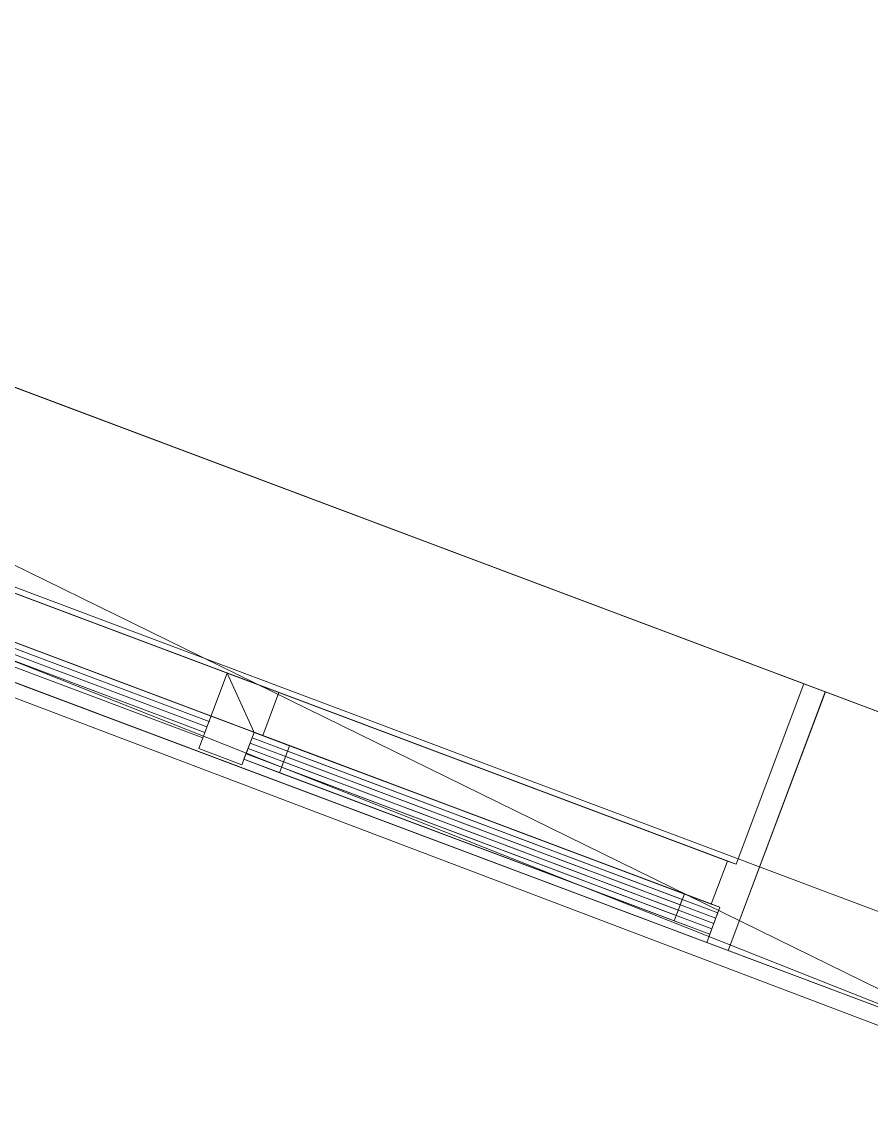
# Model space of a CAD drawing. Header units: metres. Extents: x 27.2 to 60.1, y 41.5 to 64.7.
# Drawn here: x 54.481 to 55.419, y 41.498 to 42.693 of the extents above; entities that cross this region are included whole.
import ezdxf

# ---------------------------------------------------------------- set-up
doc = ezdxf.new("R2010")
doc.units = ezdxf.units.M
for name, color, linetype, lineweight in [('A-CLNG', 13, 'Continuous', 13), ('A-FLOR', 192, 'Continuous', 13), ('A-GLAZ', 151, 'Continuous', 13), ('A-ROOF', 132, 'Continuous', 13), ('A-WALL', 113, 'Continuous', 13)]:
    doc.layers.add(name, color=color, linetype=linetype, lineweight=lineweight)

# ---------------------------------------------------------------- blocks, each defined once
blk = doc.blocks.new('Window-Casement-Triple-Side-Transom - 1800mm_1100mm-384616-3D View 1')
at = {"layer": 'A-GLAZ', "lineweight": 9, "transparency": 33554682}
mesh = blk.add_polyface(dxfattribs=at)
corners = [(-0.9, 0.1524, 2.0144), (-0.9, -0.1524, 2.0144), (0.9, -0.1524, 2.0144), (0.9, 0.1524, 2.0144)]
mesh.append_faces([[corners[k] for k in face] for face in [(3, 0, 1, 2)]])
mesh = blk.add_polyface(dxfattribs=at)
corners = [(0.9, 0.1524, 0.9144), (0.9, -0.1524, 0.9144), (-0.9, -0.1524, 0.9144), (-0.9, 0.1524, 0.9144)]
mesh.append_faces([[corners[k] for k in face] for face in [(3, 0, 1, 2)]])
mesh = blk.add_polyface(dxfattribs=at)
corners = [(-0.9, 0.1524, 0.9144), (-0.9, -0.1524, 0.9144), (-0.9, -0.1524, 2.0144), (-0.9, 0.1524, 2.0144)]
mesh.append_faces([[corners[k] for k in face] for face in [(0, 1, 2, 3)]])
mesh = blk.add_polyface(dxfattribs=at)
corners = [(0.9, 0.1524, 2.0144), (0.9, 0.1524, 0.9144), (-0.9, 0.1524, 0.9144), (-0.9, 0.1524, 2.0144), (-0.8746, 0.1524, 1.989), (-0.8746, 0.1524, 0.9398), (0.8746, 0.1524, 0.9398), (0.8746, 0.1524, 1.989)]
mesh.append_faces([[corners[k] for k in face] for face in [(2, 5, 6, 1), (1, 6, 7, 0)]], dxfattribs={"vtx0": -1, "vtx2": -1})
mesh.append_faces([[corners[k] for k in face] for face in [(4, 5, 2, 3), (7, 4, 3, 0)]], dxfattribs={"vtx1": -1, "vtx3": -1})
mesh = blk.add_polyface(dxfattribs=at)
corners = [(-0.8746, 0.1111, 1.989), (-0.8746, 0.1524, 1.989), (0.8746, 0.1524, 1.989), (0.8746, 0.1111, 1.989)]
mesh.append_faces([[corners[k] for k in face] for face in [(0, 1, 2, 3)]])
mesh = blk.add_polyface(dxfattribs=at)
corners = [(0.8746, 0.1111, 0.9398), (0.8746, 0.1524, 0.9398), (-0.8746, 0.1524, 0.9398), (-0.8746, 0.1111, 0.9398)]
mesh.append_faces([[corners[k] for k in face] for face in [(0, 1, 2, 3)]])
mesh = blk.add_polyface(dxfattribs=at)
corners = [(-0.8746, 0.1111, 0.9398), (-0.8746, 0.1524, 0.9398), (-0.8746, 0.1524, 1.989), (-0.8746, 0.1111, 1.989)]
mesh.append_faces([[corners[k] for k in face] for face in [(0, 1, 2, 3)]])
mesh = blk.add_polyface(dxfattribs=at)
corners = [(-0.2746, 0.1492, 1.989), (-0.3254, 0.1492, 1.989), (-0.3254, 0.1111, 1.989), (-0.3355, 0.1111, 1.989), (-0.3355, 0.0603, 1.989), (-0.2746, 0.0603, 1.989), (0.3254, 0.1492, 1.989), (0.2746, 0.1492, 1.989), (0.2746, 0.0603, 1.989), (0.3355, 0.0603, 1.989), (0.3355, 0.1111, 1.989), (0.3254, 0.1111, 1.989)]
mesh.append_faces([[corners[k] for k in face] for face in [(2, 5, 0, 1)]], dxfattribs={"vtx0": -1})
mesh.append_faces([[corners[k] for k in face] for face in [(4, 5, 2, 3), (7, 8, 11, 6)]], dxfattribs={"vtx1": -1})
mesh.append_faces([[corners[k] for k in face] for face in [(9, 10, 11, 8)]], dxfattribs={"vtx2": -1})
mesh = blk.add_polyface(dxfattribs=at)
corners = [(0.3254, 0.1492, 0.9398), (0.3254, 0.1111, 0.9398), (0.3355, 0.1111, 0.9398), (0.3355, 0.0603, 0.9398), (0.2746, 0.0603, 0.9398), (0.2746, 0.1492, 0.9398), (-0.2746, 0.1492, 0.9398), (-0.2746, 0.0603, 0.9398), (-0.3355, 0.0603, 0.9398), (-0.3355, 0.1111, 0.9398), (-0.3254, 0.1111, 0.9398), (-0.3254, 0.1492, 0.9398)]
mesh.append_faces([[corners[k] for k in face] for face in [(1, 4, 5, 0)]], dxfattribs={"vtx0": -1})
mesh.append_faces([[corners[k] for k in face] for face in [(3, 4, 1, 2), (6, 7, 10, 11)]], dxfattribs={"vtx1": -1})
mesh.append_faces([[corners[k] for k in face] for face in [(8, 9, 10, 7)]], dxfattribs={"vtx2": -1})
mesh = blk.add_polyface(dxfattribs=at)
corners = [(-0.3254, 0.1492, 1.989), (-0.2746, 0.1492, 1.989), (-0.2746, 0.1492, 0.9398), (-0.3254, 0.1492, 0.9398)]
mesh.append_faces([[corners[k] for k in face] for face in [(0, 1, 2, 3)]])
mesh = blk.add_polyface(dxfattribs=at)
corners = [(-0.3254, 0.1111, 1.989), (-0.3254, 0.1492, 1.989), (-0.3254, 0.1492, 0.9398), (-0.3254, 0.1111, 0.9398)]
mesh.append_faces([[corners[k] for k in face] for face in [(3, 0, 1, 2)]])
mesh = blk.add_polyface(dxfattribs=at)
corners = [(-0.2746, 0.1492, 1.989), (-0.2746, 0.0603, 1.989), (-0.2746, 0.0603, 0.9398), (-0.2746, 0.1492, 0.9398)]
mesh.append_faces([[corners[k] for k in face] for face in [(0, 1, 2, 3)]])
mesh = blk.add_polyface(dxfattribs=at)
corners = [(-0.8746, 0.1111, 1.7053), (-0.8746, 0.1429, 1.7053), (-0.8746, 0.1429, 1.6635), (-0.8746, 0.1111, 1.6635)]
mesh.append_faces([[corners[k] for k in face] for face in [(2, 3, 0, 1)]])
mesh = blk.add_polyface(dxfattribs=at)
corners = [(-0.3254, 0.1429, 1.6635), (-0.3254, 0.1111, 1.6635), (-0.8746, 0.1111, 1.6635), (-0.8746, 0.1429, 1.6635)]
mesh.append_faces([[corners[k] for k in face] for face in [(0, 1, 2, 3)]])
mesh = blk.add_polyface(dxfattribs=at)
corners = [(-0.3254, 0.1429, 1.7053), (-0.3254, 0.1429, 1.6635), (-0.8746, 0.1429, 1.6635), (-0.8746, 0.1429, 1.7053)]
mesh.append_faces([[corners[k] for k in face] for face in [(3, 0, 1, 2)]])
mesh = blk.add_polyface(dxfattribs=at)
corners = [(-0.3254, 0.1111, 1.7053), (-0.3254, 0.1429, 1.7053), (-0.8746, 0.1429, 1.7053), (-0.8746, 0.1111, 1.7053)]
mesh.append_faces([[corners[k] for k in face] for face in [(3, 0, 1, 2)]])
mesh = blk.add_polyface(dxfattribs=at)
corners = [(-0.8746, 0.1429, 1.6635), (-0.8746, 0.1111, 1.6635), (-0.3254, 0.1111, 1.6635), (-0.3254, 0.1429, 1.6635)]
mesh.append_faces([[corners[k] for k in face] for face in [(0, 1, 2, 3)]])
mesh = blk.add_polyface(dxfattribs=at)
corners = [(-0.3254, 0.1429, 0.9398), (-0.3254, 0.1111, 0.9398), (-0.8746, 0.1111, 0.9398), (-0.8746, 0.1429, 0.9398)]
mesh.append_faces([[corners[k] for k in face] for face in [(0, 1, 2, 3)]])
mesh = blk.add_polyface(dxfattribs=at)
corners = [(-0.8746, 0.1429, 0.9398), (-0.8746, 0.1111, 0.9398), (-0.8746, 0.1111, 1.6635), (-0.8746, 0.1429, 1.6635)]
mesh.append_faces([[corners[k] for k in face] for face in [(0, 1, 2, 3)]])
mesh = blk.add_polyface(dxfattribs=at)
corners = [(-0.3254, 0.1429, 1.6635), (-0.3254, 0.1429, 0.9398), (-0.8746, 0.1429, 0.9398), (-0.8746, 0.1429, 1.6635), (-0.8327, 0.1429, 1.6216), (-0.8327, 0.1429, 0.9817), (-0.3673, 0.1429, 0.9817), (-0.3673, 0.1429, 1.6216)]
mesh.append_faces([[corners[k] for k in face] for face in [(2, 5, 6, 1), (1, 6, 7, 0)]], dxfattribs={"vtx0": -1, "vtx2": -1})
mesh.append_faces([[corners[k] for k in face] for face in [(4, 5, 2, 3), (7, 4, 3, 0)]], dxfattribs={"vtx1": -1, "vtx3": -1})
at = {"layer": 'A-GLAZ', "lineweight": 9, "transparency": 33554491}
mesh = blk.add_polyface(dxfattribs=at)
corners = [(-0.3254, 0.1365, 1.989), (-0.8746, 0.1365, 1.989), (-0.8746, 0.1302, 1.989), (-0.3254, 0.1302, 1.989), (-0.3254, 0.1238, 1.989), (-0.8746, 0.1238, 1.989), (-0.8746, 0.1175, 1.989), (-0.3254, 0.1175, 1.989), (0.8746, 0.1365, 1.989), (0.3254, 0.1365, 1.989), (0.3254, 0.1302, 1.989), (0.8746, 0.1302, 1.989), (0.8746, 0.1238, 1.989), (0.3254, 0.1238, 1.989), (0.3254, 0.1175, 1.989), (0.8746, 0.1175, 1.989)]
mesh.append_faces([[corners[k] for k in face] for face in [(3, 0, 1, 2), (7, 4, 5, 6), (10, 11, 8, 9), (14, 15, 12, 13)]])
mesh = blk.add_polyface(dxfattribs=at)
corners = [(-0.3254, 0.1365, 1.7053), (-0.3254, 0.1302, 1.7053), (-0.8746, 0.1302, 1.7053), (-0.8746, 0.1365, 1.7053), (-0.3254, 0.1238, 1.7053), (-0.3254, 0.1175, 1.7053), (-0.8746, 0.1175, 1.7053), (-0.8746, 0.1238, 1.7053), (0.8746, 0.1365, 1.7053), (0.8746, 0.1302, 1.7053), (0.3254, 0.1302, 1.7053), (0.3254, 0.1365, 1.7053), (0.8746, 0.1238, 1.7053), (0.8746, 0.1175, 1.7053), (0.3254, 0.1175, 1.7053), (0.3254, 0.1238, 1.7053)]
mesh.append_faces([[corners[k] for k in face] for face in [(2, 3, 0, 1), (6, 7, 4, 5), (9, 10, 11, 8), (13, 14, 15, 12)]])
mesh = blk.add_polyface(dxfattribs=at)
corners = [(-0.8746, 0.1365, 1.989), (-0.3254, 0.1365, 1.989), (-0.3254, 0.1365, 1.7053), (-0.8746, 0.1365, 1.7053)]
mesh.append_faces([[corners[k] for k in face] for face in [(0, 1, 2, 3)]])
mesh = blk.add_polyface(dxfattribs=at)
corners = [(-0.8746, 0.1302, 1.989), (-0.8746, 0.1365, 1.989), (-0.8746, 0.1365, 1.7053), (-0.8746, 0.1302, 1.7053)]
mesh.append_faces([[corners[k] for k in face] for face in [(3, 0, 1, 2)]])
at = {"layer": 'A-GLAZ', "lineweight": 9, "transparency": 33554682}
mesh = blk.add_polyface(dxfattribs=at)
corners = [(-0.8327, 0.1111, 1.6216), (-0.8327, 0.1429, 1.6216), (-0.3673, 0.1429, 1.6216), (-0.3673, 0.1111, 1.6216)]
mesh.append_faces([[corners[k] for k in face] for face in [(3, 0, 1, 2)]])
mesh = blk.add_polyface(dxfattribs=at)
corners = [(-0.3673, 0.1111, 0.9817), (-0.3673, 0.1429, 0.9817), (-0.8327, 0.1429, 0.9817), (-0.8327, 0.1111, 0.9817)]
mesh.append_faces([[corners[k] for k in face] for face in [(3, 0, 1, 2)]])
mesh = blk.add_polyface(dxfattribs=at)
corners = [(-0.8327, 0.1111, 0.9817), (-0.8327, 0.1429, 0.9817), (-0.8327, 0.1429, 1.6216), (-0.8327, 0.1111, 1.6216)]
mesh.append_faces([[corners[k] for k in face] for face in [(3, 0, 1, 2)]])
at = {"layer": 'A-GLAZ', "lineweight": 9, "transparency": 33554491}
mesh = blk.add_polyface(dxfattribs=at)
corners = [(-0.3673, 0.1365, 1.6216), (-0.8327, 0.1365, 1.6216), (-0.8327, 0.1302, 1.6216), (-0.3673, 0.1302, 1.6216), (-0.3673, 0.1238, 1.6216), (-0.8327, 0.1238, 1.6216), (-0.8327, 0.1175, 1.6216), (-0.3673, 0.1175, 1.6216), (0.8327, 0.1365, 1.6216), (0.3673, 0.1365, 1.6216), (0.3673, 0.1302, 1.6216), (0.8327, 0.1302, 1.6216), (0.8327, 0.1238, 1.6216), (0.3673, 0.1238, 1.6216), (0.3673, 0.1175, 1.6216), (0.8327, 0.1175, 1.6216)]
mesh.append_faces([[corners[k] for k in face] for face in [(2, 3, 0, 1), (6, 7, 4, 5), (10, 11, 8, 9), (15, 12, 13, 14)]])
mesh = blk.add_polyface(dxfattribs=at)
corners = [(-0.3673, 0.1365, 0.9817), (-0.3673, 0.1302, 0.9817), (-0.8327, 0.1302, 0.9817), (-0.8327, 0.1365, 0.9817), (-0.3673, 0.1238, 0.9817), (-0.3673, 0.1175, 0.9817), (-0.8327, 0.1175, 0.9817), (-0.8327, 0.1238, 0.9817), (0.8327, 0.1365, 0.9817), (0.8327, 0.1302, 0.9817), (0.3673, 0.1302, 0.9817), (0.3673, 0.1365, 0.9817), (0.8327, 0.1238, 0.9817), (0.8327, 0.1175, 0.9817), (0.3673, 0.1175, 0.9817), (0.3673, 0.1238, 0.9817)]
mesh.append_faces([[corners[k] for k in face] for face in [(1, 2, 3, 0), (5, 6, 7, 4), (9, 10, 11, 8), (14, 15, 12, 13)]])
mesh = blk.add_polyface(dxfattribs=at)
corners = [(-0.8327, 0.1365, 1.6216), (-0.3673, 0.1365, 1.6216), (-0.3673, 0.1365, 0.9817), (-0.8327, 0.1365, 0.9817)]
mesh.append_faces([[corners[k] for k in face] for face in [(3, 0, 1, 2)]])
mesh = blk.add_polyface(dxfattribs=at)
corners = [(-0.8327, 0.1302, 1.6216), (-0.8327, 0.1365, 1.6216), (-0.8327, 0.1365, 0.9817), (-0.8327, 0.1302, 0.9817)]
mesh.append_faces([[corners[k] for k in face] for face in [(0, 1, 2, 3)]])
at = {"layer": 'A-GLAZ', "lineweight": 9, "transparency": 33554682}
mesh = blk.add_polyface(dxfattribs=at)
corners = [(-0.3673, 0.1111, 1.6216), (-0.3673, 0.1429, 1.6216), (-0.3673, 0.1429, 0.9817), (-0.3673, 0.1111, 0.9817)]
mesh.append_faces([[corners[k] for k in face] for face in [(3, 0, 1, 2)]])
at = {"layer": 'A-GLAZ', "lineweight": 9, "transparency": 33554491}
mesh = blk.add_polyface(dxfattribs=at)
corners = [(-0.3673, 0.1365, 1.6216), (-0.3673, 0.1302, 1.6216), (-0.3673, 0.1302, 0.9817), (-0.3673, 0.1365, 0.9817)]
mesh.append_faces([[corners[k] for k in face] for face in [(0, 1, 2, 3)]])
at = {"layer": 'A-GLAZ', "lineweight": 9, "transparency": 33554682}
mesh = blk.add_polyface(dxfattribs=at)
corners = [(-0.3254, 0.1111, 1.7053), (-0.3254, 0.1111, 1.6635), (-0.3254, 0.1429, 1.6635), (-0.3254, 0.1429, 1.7053)]
mesh.append_faces([[corners[k] for k in face] for face in [(3, 0, 1, 2)]])
mesh = blk.add_polyface(dxfattribs=at)
corners = [(-0.3254, 0.1429, 1.6635), (-0.3254, 0.1111, 1.6635), (-0.3254, 0.1111, 0.9398), (-0.3254, 0.1429, 0.9398)]
mesh.append_faces([[corners[k] for k in face] for face in [(0, 1, 2, 3)]])
at = {"layer": 'A-GLAZ', "lineweight": 9, "transparency": 33554491}
mesh = blk.add_polyface(dxfattribs=at)
corners = [(-0.3254, 0.1365, 1.989), (-0.3254, 0.1302, 1.989), (-0.3254, 0.1302, 1.7053), (-0.3254, 0.1365, 1.7053)]
mesh.append_faces([[corners[k] for k in face] for face in [(3, 0, 1, 2)]])
mesh = blk.add_polyface(dxfattribs=at)
corners = [(0.2746, 0.1365, 1.989), (-0.2746, 0.1365, 1.989), (-0.2746, 0.1302, 1.989), (0.2746, 0.1302, 1.989), (0.2746, 0.1238, 1.989), (-0.2746, 0.1238, 1.989), (-0.2746, 0.1175, 1.989), (0.2746, 0.1175, 1.989)]
mesh.append_faces([[corners[k] for k in face] for face in [(2, 3, 0, 1), (7, 4, 5, 6)]])
mesh = blk.add_polyface(dxfattribs=at)
corners = [(0.2746, 0.1365, 0.9398), (0.2746, 0.1302, 0.9398), (-0.2746, 0.1302, 0.9398), (-0.2746, 0.1365, 0.9398), (0.2746, 0.1238, 0.9398), (0.2746, 0.1175, 0.9398), (-0.2746, 0.1175, 0.9398), (-0.2746, 0.1238, 0.9398)]
mesh.append_faces([[corners[k] for k in face] for face in [(1, 2, 3, 0), (6, 7, 4, 5)]])
mesh = blk.add_polyface(dxfattribs=at)
corners = [(-0.2746, 0.1365, 1.989), (0.2746, 0.1365, 1.989), (0.2746, 0.1365, 0.9398), (-0.2746, 0.1365, 0.9398)]
mesh.append_faces([[corners[k] for k in face] for face in [(0, 1, 2, 3)]])
mesh = blk.add_polyface(dxfattribs=at)
corners = [(-0.2746, 0.1302, 1.989), (-0.2746, 0.1365, 1.989), (-0.2746, 0.1365, 0.9398), (-0.2746, 0.1302, 0.9398)]
mesh.append_faces([[corners[k] for k in face] for face in [(0, 1, 2, 3)]])
mesh = blk.add_polyface(dxfattribs=at)
corners = [(-0.3254, 0.1302, 1.989), (-0.8746, 0.1302, 1.989), (-0.8746, 0.1302, 1.7053), (-0.3254, 0.1302, 1.7053)]
mesh.append_faces([[corners[k] for k in face] for face in [(0, 1, 2, 3)]])
mesh = blk.add_polyface(dxfattribs=at)
corners = [(-0.8746, 0.1238, 1.989), (-0.3254, 0.1238, 1.989), (-0.3254, 0.1238, 1.7053), (-0.8746, 0.1238, 1.7053)]
mesh.append_faces([[corners[k] for k in face] for face in [(0, 1, 2, 3)]])
mesh = blk.add_polyface(dxfattribs=at)
corners = [(-0.8746, 0.1175, 1.989), (-0.8746, 0.1238, 1.989), (-0.8746, 0.1238, 1.7053), (-0.8746, 0.1175, 1.7053)]
mesh.append_faces([[corners[k] for k in face] for face in [(0, 1, 2, 3)]])
mesh = blk.add_polyface(dxfattribs=at)
corners = [(-0.3673, 0.1302, 1.6216), (-0.8327, 0.1302, 1.6216), (-0.8327, 0.1302, 0.9817), (-0.3673, 0.1302, 0.9817)]
mesh.append_faces([[corners[k] for k in face] for face in [(3, 0, 1, 2)]])
mesh = blk.add_polyface(dxfattribs=at)
corners = [(-0.8327, 0.1238, 1.6216), (-0.3673, 0.1238, 1.6216), (-0.3673, 0.1238, 0.9817), (-0.8327, 0.1238, 0.9817)]
mesh.append_faces([[corners[k] for k in face] for face in [(3, 0, 1, 2)]])
mesh = blk.add_polyface(dxfattribs=at)
corners = [(-0.8327, 0.1175, 1.6216), (-0.8327, 0.1238, 1.6216), (-0.8327, 0.1238, 0.9817), (-0.8327, 0.1175, 0.9817)]
mesh.append_faces([[corners[k] for k in face] for face in [(0, 1, 2, 3)]])
mesh = blk.add_polyface(dxfattribs=at)
corners = [(-0.3673, 0.1238, 1.6216), (-0.3673, 0.1175, 1.6216), (-0.3673, 0.1175, 0.9817), (-0.3673, 0.1238, 0.9817)]
mesh.append_faces([[corners[k] for k in face] for face in [(0, 1, 2, 3)]])
mesh = blk.add_polyface(dxfattribs=at)
corners = [(-0.3254, 0.1238, 1.989), (-0.3254, 0.1175, 1.989), (-0.3254, 0.1175, 1.7053), (-0.3254, 0.1238, 1.7053)]
mesh.append_faces([[corners[k] for k in face] for face in [(0, 1, 2, 3)]])
mesh = blk.add_polyface(dxfattribs=at)
corners = [(0.2746, 0.1302, 1.989), (-0.2746, 0.1302, 1.989), (-0.2746, 0.1302, 0.9398), (0.2746, 0.1302, 0.9398)]
mesh.append_faces([[corners[k] for k in face] for face in [(0, 1, 2, 3)]])
mesh = blk.add_polyface(dxfattribs=at)
corners = [(-0.2746, 0.1238, 1.989), (0.2746, 0.1238, 1.989), (0.2746, 0.1238, 0.9398), (-0.2746, 0.1238, 0.9398)]
mesh.append_faces([[corners[k] for k in face] for face in [(0, 1, 2, 3)]])
mesh = blk.add_polyface(dxfattribs=at)
corners = [(-0.2746, 0.1175, 1.989), (-0.2746, 0.1238, 1.989), (-0.2746, 0.1238, 0.9398), (-0.2746, 0.1175, 0.9398)]
mesh.append_faces([[corners[k] for k in face] for face in [(0, 1, 2, 3)]])
mesh = blk.add_polyface(dxfattribs=at)
corners = [(-0.3254, 0.1175, 1.989), (-0.8746, 0.1175, 1.989), (-0.8746, 0.1175, 1.7053), (-0.3254, 0.1175, 1.7053)]
mesh.append_faces([[corners[k] for k in face] for face in [(0, 1, 2, 3)]])
at = {"layer": 'A-GLAZ', "lineweight": 9, "transparency": 33554682}
mesh = blk.add_polyface(dxfattribs=at)
corners = [(-0.3254, 0.1111, 1.6635), (-0.3254, 0.1111, 1.7053), (-0.8746, 0.1111, 1.7053), (-0.8746, 0.1111, 1.6635)]
mesh.append_faces([[corners[k] for k in face] for face in [(3, 0, 1, 2)]])
mesh = blk.add_polyface(dxfattribs=at)
corners = [(-0.8746, 0.1111, 1.6635), (-0.8746, 0.1111, 0.9398), (-0.3254, 0.1111, 0.9398), (-0.3254, 0.1111, 1.6635), (-0.3673, 0.1111, 1.6216), (-0.3673, 0.1111, 0.9817), (-0.8327, 0.1111, 0.9817), (-0.8327, 0.1111, 1.6216)]
mesh.append_faces([[corners[k] for k in face] for face in [(2, 5, 6, 1), (1, 6, 7, 0)]], dxfattribs={"vtx0": -1, "vtx2": -1})
mesh.append_faces([[corners[k] for k in face] for face in [(4, 5, 2, 3), (7, 4, 3, 0)]], dxfattribs={"vtx1": -1, "vtx3": -1})
mesh = blk.add_polyface(dxfattribs=at)
corners = [(0.8746, 0.1111, 1.989), (0.8746, 0.1111, 0.9398), (-0.8746, 0.1111, 0.9398), (-0.8746, 0.1111, 1.989), (-0.8645, 0.1111, 1.9789), (-0.8645, 0.1111, 0.9499), (0.8645, 0.1111, 0.9499), (0.8645, 0.1111, 1.9789)]
mesh.append_faces([[corners[k] for k in face] for face in [(2, 5, 6, 1), (1, 6, 7, 0)]], dxfattribs={"vtx0": -1, "vtx2": -1})
mesh.append_faces([[corners[k] for k in face] for face in [(4, 5, 2, 3), (7, 4, 3, 0)]], dxfattribs={"vtx1": -1, "vtx3": -1})
mesh = blk.add_polyface(dxfattribs=at)
corners = [(-0.8645, 0.0603, 1.9789), (-0.8645, 0.1111, 1.9789), (0.8645, 0.1111, 1.9789), (0.8645, 0.0603, 1.9789)]
mesh.append_faces([[corners[k] for k in face] for face in [(3, 0, 1, 2)]])
mesh = blk.add_polyface(dxfattribs=at)
corners = [(0.8645, 0.0603, 0.9499), (0.8645, 0.1111, 0.9499), (-0.8645, 0.1111, 0.9499), (-0.8645, 0.0603, 0.9499)]
mesh.append_faces([[corners[k] for k in face] for face in [(3, 0, 1, 2)]])
mesh = blk.add_polyface(dxfattribs=at)
corners = [(-0.8645, 0.0603, 0.9499), (-0.8645, 0.1111, 0.9499), (-0.8645, 0.1111, 1.9789), (-0.8645, 0.0603, 1.9789)]
mesh.append_faces([[corners[k] for k in face] for face in [(3, 0, 1, 2)]])
at = {"layer": 'A-GLAZ', "lineweight": 9, "transparency": 33554491}
mesh = blk.add_polyface(dxfattribs=at)
corners = [(-0.3673, 0.1175, 1.6216), (-0.8327, 0.1175, 1.6216), (-0.8327, 0.1175, 0.9817), (-0.3673, 0.1175, 0.9817)]
mesh.append_faces([[corners[k] for k in face] for face in [(3, 0, 1, 2)]])
at = {"layer": 'A-GLAZ', "lineweight": 9, "transparency": 33554682}
mesh = blk.add_polyface(dxfattribs=at)
corners = [(-0.3355, 0.1111, 1.989), (-0.3254, 0.1111, 1.989), (-0.3254, 0.1111, 0.9398), (-0.3355, 0.1111, 0.9398)]
mesh.append_faces([[corners[k] for k in face] for face in [(0, 1, 2, 3)]])
mesh = blk.add_polyface(dxfattribs=at)
corners = [(-0.3355, 0.0603, 1.989), (-0.3355, 0.1111, 1.989), (-0.3355, 0.1111, 0.9398), (-0.3355, 0.0603, 0.9398)]
mesh.append_faces([[corners[k] for k in face] for face in [(0, 1, 2, 3)]])
at = {"layer": 'A-GLAZ', "lineweight": 9, "transparency": 33554491}
mesh = blk.add_polyface(dxfattribs=at)
corners = [(0.2746, 0.1175, 1.989), (-0.2746, 0.1175, 1.989), (-0.2746, 0.1175, 0.9398), (0.2746, 0.1175, 0.9398)]
mesh.append_faces([[corners[k] for k in face] for face in [(0, 1, 2, 3)]])
at = {"layer": 'A-GLAZ', "lineweight": 9, "transparency": 33554682}
mesh = blk.add_polyface(dxfattribs=at)
corners = [(-0.8746, -0.1524, 1.989), (-0.8746, 0.0603, 1.989), (0.8746, 0.0603, 1.989), (0.8746, -0.1524, 1.989)]
mesh.append_faces([[corners[k] for k in face] for face in [(3, 0, 1, 2)]])
mesh = blk.add_polyface(dxfattribs=at)
corners = [(0.8746, -0.1524, 0.9398), (0.8746, 0.0603, 0.9398), (-0.8746, 0.0603, 0.9398), (-0.8746, -0.1524, 0.9398)]
mesh.append_faces([[corners[k] for k in face] for face in [(3, 0, 1, 2)]])
mesh = blk.add_polyface(dxfattribs=at)
corners = [(-0.8746, 0.0603, 1.989), (-0.8746, 0.0603, 0.9398), (0.8746, 0.0603, 0.9398), (0.8746, 0.0603, 1.989), (0.8645, 0.0603, 1.9789), (0.8645, 0.0603, 0.9499), (-0.8645, 0.0603, 0.9499), (-0.8645, 0.0603, 1.9789)]
mesh.append_faces([[corners[k] for k in face] for face in [(2, 5, 6, 1), (1, 6, 7, 0)]], dxfattribs={"vtx0": -1, "vtx2": -1})
mesh.append_faces([[corners[k] for k in face] for face in [(4, 5, 2, 3), (7, 4, 3, 0)]], dxfattribs={"vtx1": -1, "vtx3": -1})
mesh = blk.add_polyface(dxfattribs=at)
corners = [(-0.8746, -0.1524, 0.9398), (-0.8746, 0.0603, 0.9398), (-0.8746, 0.0603, 1.989), (-0.8746, -0.1524, 1.989)]
mesh.append_faces([[corners[k] for k in face] for face in [(3, 0, 1, 2)]])
mesh = blk.add_polyface(dxfattribs=at)
corners = [(-0.2746, 0.0603, 1.989), (-0.3355, 0.0603, 1.989), (-0.3355, 0.0603, 0.9398), (-0.2746, 0.0603, 0.9398)]
mesh.append_faces([[corners[k] for k in face] for face in [(3, 0, 1, 2)]])
mesh = blk.add_polyface(dxfattribs=at)
corners = [(-0.9, -0.1524, 2.0144), (-0.9, -0.1524, 0.9144), (0.9, -0.1524, 0.9144), (0.9, -0.1524, 2.0144), (0.8746, -0.1524, 1.989), (0.8746, -0.1524, 0.9398), (-0.8746, -0.1524, 0.9398), (-0.8746, -0.1524, 1.989)]
mesh.append_faces([[corners[k] for k in face] for face in [(2, 5, 6, 1), (1, 6, 7, 0)]], dxfattribs={"vtx0": -1, "vtx2": -1})
mesh.append_faces([[corners[k] for k in face] for face in [(4, 5, 2, 3), (7, 4, 3, 0)]], dxfattribs={"vtx1": -1, "vtx3": -1})

msp = doc.modelspace()

# ---------------------------------------------------------------- block references
at = {"layer": 'A-GLAZ', "lineweight": 18, "transparency": 33554682, "rotation": 159.4189099054713}
msp.add_blockref('Window-Casement-Triple-Side-Transom - 1800mm_1100mm-384616-3D View 1', (54.4717, 42.1272, -0.7144), dxfattribs=at)

# ---------------------------------------------------------------- meshes
at = {"layer": 'A-CLNG', "lineweight": 18, "transparency": 33554682}
mesh = msp.add_polyface(dxfattribs=at)
corners = [(52.8806, 42.8874, 1.3771), (55.71, 41.825, 1.3771), (56.926, 45.0092, 1.3771), (54.0954, 46.0901, 1.3771)]
mesh.append_faces([[corners[k] for k in face] for face in [(3, 0, 1, 2)]])
mesh = msp.add_polyface(dxfattribs=at)
corners = [(52.8806, 42.8874, 1.32), (54.0954, 46.0901, 1.32), (56.926, 45.0092, 1.32), (55.71, 41.825, 1.32)]
mesh.append_faces([[corners[k] for k in face] for face in [(1, 2, 3, 0)]])
mesh = msp.add_polyface(dxfattribs=at)
corners = [(55.71, 41.825, 1.3771), (52.8806, 42.8874, 1.3771), (52.8806, 42.8874, 1.32), (55.71, 41.825, 1.32)]
mesh.append_faces([[corners[k] for k in face] for face in [(0, 1, 2, 3)]])
at = {"layer": 'A-FLOR', "lineweight": 18, "transparency": 33554682}
mesh = msp.add_polyface(dxfattribs=at)
corners = [(59.9689, 52.7515, -0.95), (55.7742, 41.5806, -0.95), (30.6362, 51.0199, -0.95), (32.0423, 54.7646, -0.95), (30.3759, 55.3904, -0.95), (30.9279, 56.7992, -0.95), (27.3525, 58.1999, -0.95), (29.8423, 64.5553, -0.95), (31.7114, 63.841, -0.95), (31.6133, 63.5878, -0.95)]
mesh.append_faces([[corners[k] for k in face] for face in [(9, 6, 7, 8)]], dxfattribs={"vtx0": -1})
mesh.append_faces([[corners[k] for k in face] for face in [(5, 6, 9)]], dxfattribs={"vtx1": -1, "vtx2": -1})
mesh.append_faces([[corners[k] for k in face] for face in [(9, 0, 3, 5)]], dxfattribs={"vtx1": -1, "vtx2": -1, "vtx3": -1})
mesh.append_faces([[corners[k] for k in face] for face in [(1, 2, 3, 0), (3, 4, 5)]], dxfattribs={"vtx2": -1})
mesh = msp.add_polyface(dxfattribs=at)
corners = [(59.9689, 52.7515, -0.9), (31.6133, 63.5878, -0.9), (31.7114, 63.841, -0.9), (29.8423, 64.5553, -0.9), (27.3525, 58.1999, -0.9), (30.9279, 56.7992, -0.9), (30.3759, 55.3904, -0.9), (32.0423, 54.7646, -0.9), (30.6362, 51.0199, -0.9), (55.7742, 41.5806, -0.9)]
mesh.append_faces([[corners[k] for k in face] for face in [(3, 1, 2)]], dxfattribs={"vtx0": -1})
mesh.append_faces([[corners[k] for k in face] for face in [(1, 5, 7, 0)]], dxfattribs={"vtx0": -1, "vtx1": -1, "vtx2": -1})
mesh.append_faces([[corners[k] for k in face] for face in [(1, 3, 4, 5)]], dxfattribs={"vtx0": -1, "vtx3": -1})
mesh.append_faces([[corners[k] for k in face] for face in [(6, 7, 5)]], dxfattribs={"vtx1": -1})
mesh.append_faces([[corners[k] for k in face] for face in [(7, 8, 9, 0)]], dxfattribs={"vtx3": -1})
mesh = msp.add_polyface(dxfattribs=at)
corners = [(30.6362, 51.0199, -0.95), (55.7742, 41.5806, -0.95), (55.7742, 41.5806, -0.9), (30.6362, 51.0199, -0.9)]
mesh.append_faces([[corners[k] for k in face] for face in [(0, 1, 2, 3)]])
at = {"layer": 'A-ROOF', "lineweight": 18, "transparency": 33554682}
mesh = msp.add_polyface(dxfattribs=at)
corners = [(55.6558, 41.4984, 2.17), (30.6913, 50.9674, 2.17), (35.0472, 62.2797, 2.17), (60.0398, 52.8835, 2.17)]
mesh.append_faces([[corners[k] for k in face] for face in [(0, 1, 2, 3)]])
mesh = msp.add_polyface(dxfattribs=at)
corners = [(30.6913, 50.9674, 2.27), (55.6558, 41.4984, 2.27), (60.0398, 52.8835, 2.27), (35.0472, 62.2797, 2.27)]
mesh.append_faces([[corners[k] for k in face] for face in [(3, 0, 1, 2)]])
mesh = msp.add_polyface(dxfattribs=at)
corners = [(55.6558, 41.4984, 2.17), (55.6558, 41.4984, 2.27), (30.6913, 50.9674, 2.27), (30.6913, 50.9674, 2.17)]
mesh.append_faces([[corners[k] for k in face] for face in [(1, 2, 3, 0)]])
at = {"layer": 'A-WALL', "lineweight": 18, "transparency": 33554682}
mesh = msp.add_polyface(dxfattribs=at)
corners = [(55.6013, 41.5402, -1), (45.0006, 45.5208, -1), (45.1094, 45.8055, -1), (46.9829, 45.102, -1), (47.1018, 45.0573, -1), (52.7617, 42.9321, -1), (52.8806, 42.8874, -1), (55.71, 41.825, -1)]
mesh.append_faces([[corners[k] for k in face] for face in [(5, 0, 1, 4)]], dxfattribs={"vtx0": -1, "vtx2": -1})
mesh.append_faces([[corners[k] for k in face] for face in [(3, 4, 1, 2)]], dxfattribs={"vtx1": -1})
mesh.append_faces([[corners[k] for k in face] for face in [(6, 7, 0, 5)]], dxfattribs={"vtx2": -1})
mesh = msp.add_polyface(dxfattribs=at)
corners = [(45.0006, 45.5208, 2.52), (55.6013, 41.5402, 2.52), (55.71, 41.825, 2.52), (45.1094, 45.8055, 2.52), (45.0733, 45.7112, 2.52), (45.0008, 45.5214, 2.52)]
mesh.append_faces([[corners[k] for k in face] for face in [(5, 0, 1, 4), (2, 3, 4, 1)]], dxfattribs={"vtx2": -1})
mesh = msp.add_polyface(dxfattribs=at)
corners = [(45.1094, 45.8055, -1), (45.1094, 45.8055, 2.52), (55.71, 41.825, 2.52), (55.71, 41.825, -1), (52.8806, 42.8874, -1), (52.7617, 42.9321, -1), (47.1018, 45.0573, -1), (46.9829, 45.102, -1), (46.6614, 45.2227, -0.9), (46.6614, 45.2227, 1.3), (45.7252, 45.5743, 1.3), (45.7252, 45.5743, -0.9), (48.178, 44.6532, 1.3), (48.178, 44.6532, 0.2), (49.8631, 44.0205, 0.2), (49.8631, 44.0205, 1.3), (53.6827, 42.5862, 1.3), (53.6827, 42.5862, 0.2), (55.3678, 41.9535, 0.2), (55.3678, 41.9535, 1.3)]
mesh.append_faces([[corners[k] for k in face] for face in [(18, 3, 17), (4, 17, 3), (17, 5, 16), (2, 15, 1), (12, 1, 15)]], dxfattribs={"vtx0": -1, "vtx1": -1})
mesh.append_faces([[corners[k] for k in face] for face in [(5, 15, 16), (16, 15, 2), (6, 8, 13), (9, 1, 12)]], dxfattribs={"vtx0": -1, "vtx1": -1, "vtx2": -1})
mesh.append_faces([[corners[k] for k in face] for face in [(3, 18, 19, 2), (17, 4, 5), (2, 19, 16), (7, 11, 8), (11, 7, 0), (9, 12, 13, 8), (6, 13, 14)]], dxfattribs={"vtx0": -1, "vtx2": -1})
mesh.append_faces([[corners[k] for k in face] for face in [(14, 15, 5), (5, 6, 14), (6, 7, 8), (9, 10, 1)]], dxfattribs={"vtx1": -1, "vtx2": -1})
mesh.append_faces([[corners[k] for k in face] for face in [(10, 11, 0, 1)]], dxfattribs={"vtx1": -1, "vtx3": -1})
mesh = msp.add_polyface(dxfattribs=at)
corners = [(45.0006, 45.5208, -1), (55.6013, 41.5402, -1), (55.6013, 41.5402, 2.52), (45.0006, 45.5208, 2.52), (45.0006, 45.5208, -0.95), (46.5542, 44.9374, -0.9), (45.6181, 45.2889, -0.9), (45.6181, 45.2889, 1.3), (46.5542, 44.9374, 1.3), (48.0708, 44.3679, 1.3), (49.756, 43.7351, 1.3), (49.756, 43.7351, 0.2), (48.0708, 44.3679, 0.2), (53.5756, 42.3009, 1.3), (55.2607, 41.6681, 1.3), (55.2607, 41.6681, 0.2), (53.5756, 42.3009, 0.2)]
mesh.append_faces([[corners[k] for k in face] for face in [(10, 3, 9)]], dxfattribs={"vtx0": -1, "vtx1": -1})
mesh.append_faces([[corners[k] for k in face] for face in [(3, 8, 9), (16, 11, 1), (11, 5, 1), (13, 2, 10)]], dxfattribs={"vtx0": -1, "vtx1": -1, "vtx2": -1})
mesh.append_faces([[corners[k] for k in face] for face in [(3, 7, 8), (7, 3, 4), (5, 11, 12), (1, 15, 16), (10, 2, 3)]], dxfattribs={"vtx0": -1, "vtx2": -1})
mesh.append_faces([[corners[k] for k in face] for face in [(5, 6, 0), (0, 1, 5), (13, 14, 2)]], dxfattribs={"vtx1": -1, "vtx2": -1})
mesh.append_faces([[corners[k] for k in face] for face in [(4, 0, 6, 7), (8, 5, 12, 9), (10, 11, 16, 13), (14, 15, 1, 2)]], dxfattribs={"vtx1": -1, "vtx3": -1})
mesh = msp.add_polyface(dxfattribs=at)
corners = [(55.3678, 41.9535, 0.2), (53.6827, 42.5862, 0.2), (53.5756, 42.3009, 0.2), (55.2607, 41.6681, 0.2)]
mesh.append_faces([[corners[k] for k in face] for face in [(0, 1, 2, 3)]])
mesh = msp.add_polyface(dxfattribs=at)
corners = [(53.6827, 42.5862, 1.3), (55.3678, 41.9535, 1.3), (55.2607, 41.6681, 1.3), (53.5756, 42.3009, 1.3)]
mesh.append_faces([[corners[k] for k in face] for face in [(3, 0, 1, 2)]])
mesh = msp.add_polyface(dxfattribs=at)
corners = [(55.3678, 41.9535, 1.3), (55.3678, 41.9535, 0.2), (55.2607, 41.6681, 0.2), (55.2607, 41.6681, 1.3)]
mesh.append_faces([[corners[k] for k in face] for face in [(0, 1, 2, 3)]])

doc.saveas('drawing.dxf')
